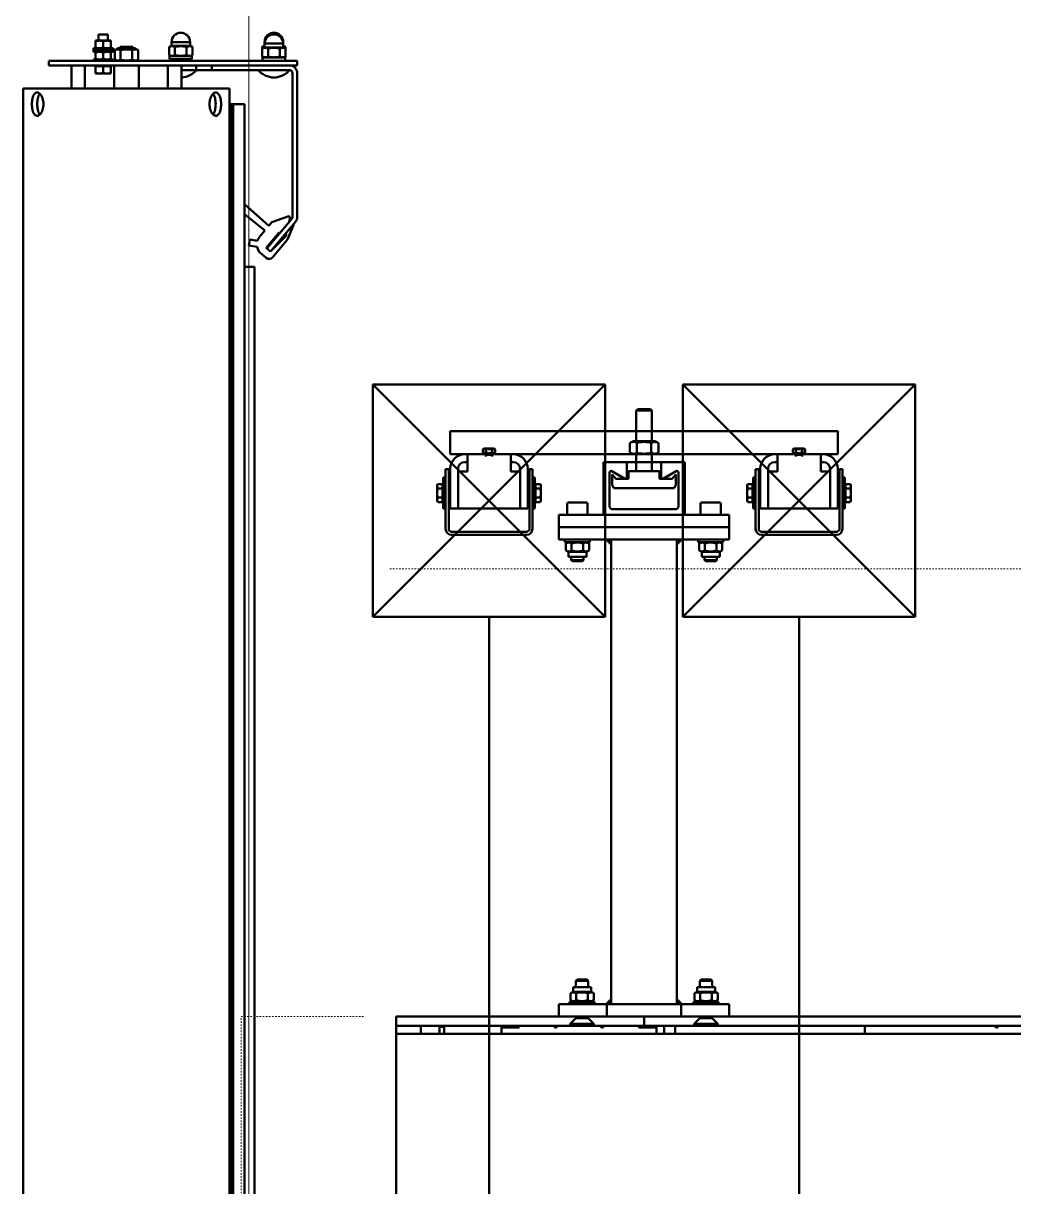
# Model space of a CAD drawing. Header units: metres. Extents: x -11418 to 773, y -8631 to 3561.
# Drawn here: x -4078 to -4014.1, y -1538.9 to -1463.8 of the extents above; entities that cross this region are included whole.
import ezdxf

# ---------------------------------------------------------------- set-up
doc = ezdxf.new("R2010")
doc.units = ezdxf.units.M
doc.header["$LTSCALE"] = 0.01
doc.header["$MEASUREMENT"] = 0
doc.linetypes.add('AM_ISO08W050', pattern=[18, 12, -1.5, 3, -1.5])
doc.linetypes.add('AM_ISO09W050', pattern=[22.5, 12, -1.5, 3, -1.5, 3, -1.5])
doc.layers.get('0').update_dxf_attribs({"color": 30, "lineweight": 0})
for name, color, linetype, lineweight in [('shaft', 3, 'Continuous', 20), ('SSN_PBC-AM_0', 5, 'Continuous', 50), ('SSN_PBC-AM_11', 9, 'AM_ISO09W050', 18), ('SSN_Signalgeber-AM_0', 3, 'Continuous', 50), ('SSN_SLT-AM_0', 1, 'Continuous', 50)]:
    doc.layers.add(name, color=color, linetype=linetype, lineweight=lineweight)
doc.layers.add('SSN_PBC-AM_7', color=5, linetype='AM_ISO08W050', lineweight=18, plot=False)

# ---------------------------------------------------------------- blocks, each defined once
blk = doc.blocks.new('LPBC_3190_D')
at = {"layer": 'SSN_PBC-AM_0'}
for p, q in [((1595, -511), (1595, 511)), ((-1522, -500), (1522, -500)), ((1292.5, -500), (1292.5, -505)), ((1415, -500), (1415, -505)), ((1422, -500), (1422, -505)), ((1427, -504), (1427, -500)), ((1522, -500), (1560.13, -500)), ((1527, -500), (1527, -505)), ((1595, -500), (1560.13, -500)), ((1563.87, -505), (1563.87, -500)), ((1567, -504.5), (1567, -500)), ((1579, -505), (1579, -500)), ((1562, -505), (203, -505)), ((1427, -504.5), (1427, -504)), ((1436.3, -504), (1427, -504)), ((1427, -505), (1427, -504.5)), ((1432, -504.5), (1432, -504)), ((1432, -505), (1432, -504.5)), ((1435, -511), (1435, -505)), ((1436.3, -504), (1438, -504)), ((1438.5, -504.5), (1438.5, -505)), ((1515.5, -505), (1515.5, -504.5)), ((1516, -504), (1517.7, -504)), ((1527, -504), (1517.7, -504)), ((1522, -504), (1522, -504.5)), ((1522, -504.5), (1522, -505)), ((1535, -511), (1535, -505)), ((1562, -505), (1595, -505)), ((1567, -504.5), (1563.87, -504.5)), ((1562, -511), (203, -511)), ((1595, -511), (1562, -511))]:
    blk.add_line(p, q, dxfattribs=at)
for centre, radius, start, end in [((1207.5, -505), 1, 0, 180), ((1438, -504.5), 0.5, 0, 90), ((1462, -505), 1, 0, 180), ((1492, -505), 1, 0, 180), ((1516, -504.5), 0.5, 90, 180)]:
    blk.add_arc(centre, radius, start, end, dxfattribs=at)
at = {"layer": 'SSN_PBC-AM_11'}
blk.add_line((-1600, -800), (1600, -800), dxfattribs=at)
at = {"layer": 'SSN_PBC-AM_7'}
for p, q in [((1695, 511), (1695, -511)), ((1695, -511), (1615, -511))]:
    blk.add_line(p, q, dxfattribs=at)
blk = doc.blocks.new('LS_Symbol')
at = {"layer": 'SSN_Signalgeber-AM_0'}
for p, q in [((0, 769), (0, -769)), ((-75, -919), (-75, -769)), ((-75, -769), (75, -769)), ((75, -769), (-75, -919)), ((75, -919), (-75, -769)), ((-75, -769), (75, -769)), ((75, -769), (75, -919)), ((-75, -919), (75, -919))]:
    blk.add_line(p, q, dxfattribs=at)
blk = doc.blocks.new('Signalgeber_31-011-00008_300_D')
at = {"layer": 'SSN_Signalgeber-AM_0'}
for p, q in [((-353.5, 128), (-314.8, 128)), ((-353.5, 126), (-353.5, 128)), ((-328, 129.5), (-348, 129.5)), ((-348, 129.5), (-348, 128)), ((-348, 128), (-328, 128)), ((-343.77, 133.05), (-343, 133.5)), ((-343.77, 133.05), (-343.77, 130)), ((-343.77, 130), (-342.35, 130)), ((-333, 133.5), (-343, 133.5)), ((-342.35, 130), (-333.65, 130)), ((-342.35, 130), (-342.35, 129.5)), ((-340.73, 129.5), (-342.35, 129.5)), ((-340.89, 133.05), (-340.89, 130)), ((-335.27, 129.5), (-340.73, 129.5)), ((-333.65, 129.5), (-335.27, 129.5)), ((-335.11, 133.05), (-335.11, 130)), ((-333.65, 130), (-332.22, 130)), ((-333.65, 130), (-333.65, 129.5)), ((-332.22, 133.05), (-333, 133.5)), ((-332.22, 133.05), (-332.22, 130)), ((-328, 128), (-328, 129.5)), ((-378, -125), (-378, 125)), ((-378, 125), (-363, 125)), ((-363, 125), (-363, -125)), ((-328, 125), (-353.7, 125)), ((-314.8, 126), (-353.5, 126)), ((-328, 75), (-328, 125)), ((-313, 75.8), (-313, 124.2)), ((-311, 124.2), (-311, 75.8)), ((-363, 115.7), (-363, 84.3)), ((-363, 114), (-352, 114)), ((-358, 114), (-358, 115.7)), ((-353.7, 120), (-328, 120)), ((-352, 114), (-352, 120)), ((-366.07, 104.04), (-366.7, 102.95)), ((-366.7, 102.95), (-366.7, 97.05)), ((-364.13, 104.04), (-366.07, 104.04)), ((-364.13, 102.02), (-366.07, 102.02)), ((-364.13, 97.98), (-366.07, 97.98)), ((-364.13, 104.04), (-363.5, 102.95)), ((-363.5, 96.5), (-363.5, 103.5)), ((-363, 103.5), (-363.5, 103.5)), ((-363, 103.33), (-363.5, 103.33)), ((-363.5, 102.95), (-363.5, 97.05)), ((-363, 102.83), (-363.5, 102.83)), ((-363, 102.04), (-363.5, 102.04)), ((-363, 101), (-363.5, 101)), ((-363, 100), (-363.5, 100)), ((-363, 99), (-363.5, 99)), ((-363, 97.96), (-363.5, 97.96)), ((-363, 96.5), (-363, 103.5)), ((-363, 101.57), (-362.57, 102)), ((-363, 101.57), (-363, 98.43)), ((-362.57, 98), (-363, 98.43)), ((-362.57, 102), (-362.57, 98)), ((-361.7, 102), (-362.57, 102)), ((-361.7, 98), (-362.57, 98)), ((-366.07, 95.96), (-366.7, 97.05)), ((-364.13, 95.96), (-366.07, 95.96)), ((-364.13, 95.96), (-363.5, 97.05)), ((-363, 97.17), (-363.5, 97.17)), ((-363, 96.67), (-363.5, 96.67)), ((-363, 96.5), (-363.5, 96.5)), ((-363, 86), (-352, 86)), ((-358, 84.3), (-358, 86)), ((-352, 86), (-352, 80)), ((-328, 80), (-353.7, 80)), ((-353.7, 75), (-328, 75)), ((-353.5, 74), (-314.8, 74)), ((-353.5, 72), (-353.5, 74)), ((-314.8, 72), (-353.5, 72)), ((-348, 70.5), (-348, 72)), ((-348, 72), (-328, 72)), ((-328, 70.5), (-348, 70.5)), ((-343.77, 66.95), (-343.77, 70)), ((-343.77, 70), (-342.35, 70)), ((-340.73, 70.5), (-342.35, 70.5)), ((-342.35, 70), (-342.35, 70.5)), ((-342.35, 70), (-333.65, 70)), ((-340.89, 66.95), (-340.89, 70)), ((-335.27, 70.5), (-340.73, 70.5)), ((-333.65, 70.5), (-335.27, 70.5)), ((-335.11, 66.95), (-335.11, 70)), ((-333.65, 70), (-333.65, 70.5)), ((-333.65, 70), (-332.22, 70)), ((-332.22, 66.95), (-332.22, 70)), ((-328, 72), (-328, 70.5)), ((-343.77, 66.95), (-343, 66.5)), ((-333, 66.5), (-343, 66.5)), ((-332.22, 66.95), (-333, 66.5)), ((-324, -55), (-324, 55)), ((-316, 55), (-324, 55)), ((-316, 55), (-316, -55)), ((-316, 55), (-308, 55)), ((-316, 55), (-316, -55)), ((-308, -55), (-308, 55)), ((-8, -55), (-8, 55)), ((-8, 55), (0, 55)), ((0, -55), (0, 55)), ((-332, 37.3), (-332, 48.7)), ((-331.2, 49.5), (-324, 49.5)), ((-324, 36.5), (-324, 49.5)), ((-308, 51), (-308, 35)), ((-306.4, 51), (-308, 51)), ((-306.4, 48.81), (-306.4, 51)), ((-305.42, 50.51), (-306.4, 48.81)), ((-306.4, 48.81), (-306.4, 37.18)), ((-305.42, 50.51), (-300.94, 50.51)), ((-305.42, 46.75), (-300.94, 46.75)), ((-300.94, 50.51), (-299.96, 48.81)), ((-296.9, 48.81), (-299.96, 48.81)), ((-299.96, 48.81), (-299.96, 37.18)), ((-296.9, 48.81), (-296.9, 37.18)), ((-296.9, 47), (-294.77, 47)), ((-294.77, 47), (-294.77, 39)), ((-294, 46.23), (-294.77, 47)), ((-294, 46.23), (-294, 39.77)), ((-19.1, 45.81), (-16.04, 45.81)), ((-19.1, 45.81), (-19.1, 34.18)), ((-15.06, 47.51), (-16.04, 45.81)), ((-16.04, 45.81), (-16.04, 34.18)), ((-10.58, 47.51), (-15.06, 47.51)), ((-10.58, 47.51), (-9.6, 45.81)), ((-9.6, 45.81), (-9.6, 48)), ((-9.6, 48), (-8, 48)), ((-9.6, 45.81), (-9.6, 34.18)), ((-8, 48), (-8, 32)), ((4.66, 47.62), (1.04, 44)), ((4.66, 47.62), (4.66, 32.38)), ((4.66, 47.62), (6, 47.62)), ((6, 47.62), (6, 32.38)), ((-305.42, 39.25), (-300.94, 39.25)), ((-296.9, 39), (-294.77, 39)), ((-294.77, 39), (-294, 39.77)), ((-24, 43.23), (-23.23, 44)), ((-24, 43.23), (-24, 36.77)), ((-23.23, 44), (-23.23, 36)), ((-19.1, 44), (-23.23, 44)), ((-10.58, 43.75), (-15.06, 43.75)), ((1.04, 44), (0, 44)), ((1.04, 44), (1.04, 36)), ((-331.2, 36.5), (-324, 36.5)), ((-308, 35), (-306.4, 35)), ((-306.4, 35), (-306.4, 37.18)), ((-305.42, 35.49), (-306.4, 37.18)), ((-305.42, 35.49), (-300.94, 35.49)), ((-300.94, 35.49), (-299.96, 37.18)), ((-296.9, 37.18), (-299.96, 37.18)), ((-23.23, 36), (-24, 36.77)), ((-19.1, 36), (-23.23, 36)), ((-19.1, 34.18), (-16.04, 34.18)), ((-15.06, 32.49), (-16.04, 34.18)), ((-10.58, 36.25), (-15.06, 36.25)), ((-10.58, 32.49), (-15.06, 32.49)), ((-10.58, 32.49), (-9.6, 34.18)), ((-9.6, 32), (-9.6, 34.18)), ((-8, 32), (-9.6, 32)), ((1.04, 36), (0, 36)), ((4.66, 32.38), (1.04, 36)), ((6, 32.38), (4.66, 32.38)), ((-358, 25), (-363, 25)), ((-363, 25), (-363, -25)), ((-324, 26.25), (-358, 26.25)), ((-358, 26.25), (-358, 11)), ((-358, -25), (-358, 25)), ((0, 24), (-8, 24)), ((-347.37, 12.5), (-352.13, 20.75)), ((-351.26, 22.25), (-329.5, 22.25)), ((-343.33, 20.5), (-349.95, 20.5)), ((-349.95, 20.5), (-347.23, 18.17)), ((-347.23, 18.17), (-347.23, 10)), ((-341.23, 19.5), (-343.33, 20.5)), ((-341.23, 19.5), (-341.23, 0)), ((-327.5, 20.25), (-327.5, -20.25)), ((-308, 21.2), (-8, 21.2)), ((-370.28, 9.24), (-371.4, 7.3)), ((-364.12, 9.24), (-370.28, 9.24)), ((-364.12, 9.24), (-363, 7.3)), ((-358, 11), (-348.23, 11)), ((-347.23, 10), (-352.23, 10)), ((-352.23, 10), (-352.23, 0)), ((-391.31, 5), (-392.23, 4.08)), ((-392.23, 4.08), (-392.23, -4.08)), ((-391.31, 5), (-391.31, -5)), ((-391.31, 5), (-371.4, 5)), ((-371.4, -7.3), (-371.4, 7.3)), ((-364.12, 4.62), (-370.28, 4.62)), ((-363, -7.3), (-363, 7.3)), ((-363, 5), (-352.23, 5)), ((-352.23, -10), (-352.23, 0)), ((-341.23, -19.5), (-341.23, 0)), ((-391.31, -5), (-392.23, -4.08)), ((-371.4, -5), (-391.31, -5)), ((-370.28, -9.24), (-371.4, -7.3)), ((-364.12, -4.62), (-370.28, -4.62)), ((-364.12, -9.24), (-363, -7.3)), ((-352.23, -5), (-363, -5)), ((-364.12, -9.24), (-370.28, -9.24)), ((-348.23, -11), (-358, -11)), ((-358, -11), (-358, -26.25)), ((-352.23, -10), (-347.23, -10)), ((-352.13, -20.75), (-347.37, -12.5)), ((-347.23, -18.17), (-347.23, -10)), ((-329.5, -22.25), (-351.26, -22.25)), ((-349.95, -20.5), (-347.23, -18.17)), ((-349.95, -20.5), (-343.33, -20.5)), ((-341.23, -19.5), (-343.33, -20.5)), ((-308, -21.2), (-8, -21.2)), ((-363, -25), (-358, -25)), ((-358, -26.25), (-324, -26.25)), ((-8, -24), (0, -24)), ((-332, -48.7), (-332, -37.3)), ((-331.2, -36.5), (-324, -36.5)), ((-324, -49.5), (-324, -36.5)), ((-308, -35), (-308, -51)), ((-306.4, -35), (-308, -35)), ((-306.4, -37.19), (-306.4, -35)), ((-305.42, -35.49), (-306.4, -37.19)), ((-306.4, -37.19), (-306.4, -48.82)), ((-305.42, -35.49), (-300.94, -35.49)), ((-300.94, -35.49), (-299.96, -37.19)), ((-296.9, -37.19), (-299.96, -37.19)), ((-299.96, -37.19), (-299.96, -48.82)), ((-296.9, -37.19), (-296.9, -48.82)), ((-24, -36.77), (-23.23, -36)), ((-24, -36.77), (-24, -43.23)), ((-23.23, -36), (-23.23, -44)), ((-19.1, -36), (-23.23, -36)), ((-19.1, -34.19), (-16.04, -34.19)), ((-19.1, -34.19), (-19.1, -45.82)), ((-15.06, -32.49), (-16.04, -34.19)), ((-16.04, -34.19), (-16.04, -45.82)), ((-10.58, -32.49), (-15.06, -32.49)), ((-10.58, -36.25), (-15.06, -36.25)), ((-10.58, -32.49), (-9.6, -34.19)), ((-9.6, -34.19), (-9.6, -32)), ((-9.6, -32), (-8, -32)), ((-9.6, -34.19), (-9.6, -45.82)), ((-8, -32), (-8, -48)), ((1.04, -36), (0, -36)), ((4.66, -32.38), (1.04, -36)), ((1.04, -36), (1.04, -44)), ((4.66, -32.38), (4.66, -47.62)), ((4.66, -32.38), (6, -32.38)), ((6, -32.38), (6, -47.62)), ((-305.42, -39.25), (-300.94, -39.25)), ((-296.9, -39), (-294.77, -39)), ((-294.77, -39), (-294.77, -47)), ((-294, -39.77), (-294.77, -39)), ((-294, -39.77), (-294, -46.23)), ((-23.23, -44), (-24, -43.23)), ((-19.1, -44), (-23.23, -44)), ((-10.58, -43.75), (-15.06, -43.75)), ((1.04, -44), (0, -44)), ((4.66, -47.62), (1.04, -44)), ((-331.2, -49.5), (-324, -49.5)), ((-308, -51), (-306.4, -51)), ((-306.4, -51), (-306.4, -48.82)), ((-305.42, -50.51), (-306.4, -48.82)), ((-305.42, -46.75), (-300.94, -46.75)), ((-305.42, -50.51), (-300.94, -50.51)), ((-300.94, -50.51), (-299.96, -48.82)), ((-296.9, -48.82), (-299.96, -48.82)), ((-296.9, -47), (-294.77, -47)), ((-294.77, -47), (-294, -46.23)), ((-19.1, -45.82), (-16.04, -45.82)), ((-15.06, -47.51), (-16.04, -45.82)), ((-10.58, -47.51), (-15.06, -47.51)), ((-10.58, -47.51), (-9.6, -45.82)), ((-9.6, -48), (-9.6, -45.82)), ((-8, -48), (-9.6, -48)), ((6, -47.62), (4.66, -47.62)), ((-316, -55), (-324, -55)), ((-316, -55), (-308, -55)), ((-8, -55), (0, -55)), ((-343.77, -66.95), (-343, -66.5)), ((-343.77, -66.95), (-343.77, -70)), ((-333, -66.5), (-343, -66.5)), ((-340.89, -66.95), (-340.89, -70)), ((-335.11, -66.95), (-335.11, -70)), ((-332.22, -66.95), (-333, -66.5)), ((-332.22, -66.95), (-332.22, -70)), ((-328, -75), (-353.7, -75)), ((-353.5, -72), (-314.8, -72)), ((-353.5, -74), (-353.5, -72)), ((-314.8, -74), (-353.5, -74)), ((-328, -70.5), (-348, -70.5)), ((-348, -70.5), (-348, -72)), ((-348, -72), (-328, -72)), ((-343.77, -70), (-342.35, -70)), ((-342.35, -70), (-333.65, -70)), ((-342.35, -70), (-342.35, -70.5)), ((-340.73, -70.5), (-342.35, -70.5)), ((-335.27, -70.5), (-340.73, -70.5)), ((-333.65, -70.5), (-335.27, -70.5)), ((-333.65, -70), (-332.22, -70)), ((-333.65, -70), (-333.65, -70.5)), ((-328, -72), (-328, -70.5)), ((-328, -125), (-328, -75)), ((-353.7, -80), (-328, -80)), ((-352, -86), (-352, -80)), ((-313, -124.2), (-313, -75.8)), ((-311, -75.8), (-311, -124.2)), ((-363, -84.3), (-363, -115.7)), ((-363, -86), (-352, -86)), ((-358, -86), (-358, -84.3)), ((-366.07, -95.96), (-366.7, -97.05)), ((-366.7, -97.05), (-366.7, -102.95)), ((-364.13, -95.96), (-366.07, -95.96)), ((-364.13, -95.96), (-363.5, -97.05)), ((-363.5, -103.5), (-363.5, -96.5)), ((-363, -96.5), (-363.5, -96.5)), ((-363, -96.67), (-363.5, -96.67)), ((-363.5, -97.05), (-363.5, -102.95)), ((-363, -97.17), (-363.5, -97.17)), ((-363, -103.5), (-363, -96.5)), ((-366.07, -104.04), (-366.7, -102.95)), ((-364.13, -97.98), (-366.07, -97.98)), ((-364.13, -102.02), (-366.07, -102.02)), ((-364.13, -104.04), (-366.07, -104.04)), ((-364.13, -104.04), (-363.5, -102.95)), ((-363, -97.96), (-363.5, -97.96)), ((-363, -99), (-363.5, -99)), ((-363, -100), (-363.5, -100)), ((-363, -101), (-363.5, -101)), ((-363, -102.04), (-363.5, -102.04)), ((-363, -102.83), (-363.5, -102.83)), ((-363, -103.33), (-363.5, -103.33)), ((-363, -103.5), (-363.5, -103.5)), ((-363, -98.43), (-362.57, -98)), ((-363, -98.43), (-363, -101.57)), ((-362.57, -102), (-363, -101.57)), ((-362.57, -98), (-362.57, -102)), ((-361.7, -98), (-362.57, -98)), ((-361.7, -102), (-362.57, -102)), ((-363, -114), (-352, -114)), ((-358, -115.7), (-358, -114)), ((-328, -120), (-353.7, -120)), ((-352, -114), (-352, -120)), ((-378, -125), (-363, -125)), ((-353.7, -125), (-328, -125)), ((-353.5, -126), (-314.8, -126)), ((-353.5, -128), (-353.5, -126)), ((-314.8, -128), (-353.5, -128)), ((-348, -129.5), (-348, -128)), ((-348, -128), (-328, -128)), ((-328, -129.5), (-348, -129.5)), ((-343.77, -133.05), (-343.77, -130)), ((-343.77, -130), (-342.35, -130)), ((-343.77, -133.05), (-343, -133.5)), ((-333, -133.5), (-343, -133.5)), ((-340.73, -129.5), (-342.35, -129.5)), ((-342.35, -130), (-342.35, -129.5)), ((-342.35, -130), (-333.65, -130)), ((-340.89, -133.05), (-340.89, -130)), ((-335.27, -129.5), (-340.73, -129.5)), ((-333.65, -129.5), (-335.27, -129.5)), ((-335.11, -133.05), (-335.11, -130)), ((-333.65, -130), (-333.65, -129.5)), ((-333.65, -130), (-332.22, -130)), ((-332.22, -133.05), (-333, -133.5)), ((-332.22, -133.05), (-332.22, -130)), ((-328, -128), (-328, -129.5))]:
    blk.add_line(p, q, dxfattribs=at)
for centre, radius, start, end in [((-342.33, 130.95), 2.55, 55.55313, 115.55313), ((-338, 123.95), 9.55, 72.38753, 107.61247), ((-333.67, 130.95), 2.55, 64.44687, 124.44687), ((-314.8, 124.2), 3.8, 0, 90), ((-353.7, 115.7), 9.3, 90, 180), ((-314.8, 124.2), 1.8, 0, 90), ((-353.7, 115.7), 4.3, 90, 180), ((-364.6, 103.03), 1.79, 154.43847, 214.43847), ((-359.7, 100), 6.68, 162.38303, 197.61697), ((-364.6, 96.97), 1.79, 145.56153, 205.56153), ((-365.6, 103.03), 1.79, 325.56153, 25.56153), ((-370.5, 100), 6.68, 342.38303, 17.61697), ((-365.6, 96.97), 1.79, 334.43847, 34.43847), ((-353.7, 84.3), 9.3, 180, 270), ((-353.7, 84.3), 4.3, 180, 270), ((-314.8, 75.8), 1.8, 270, 0), ((-314.8, 75.8), 3.8, 270, 0), ((-342.33, 69.05), 2.55, 244.44687, 304.44687), ((-338, 76.05), 9.55, 252.38753, 287.61247), ((-333.67, 69.05), 2.55, 235.55313, 295.55313), ((-331.2, 48.7), 0.8, 90, 180), ((-302.69, 48.63), 3.32, 154.43847, 214.43847), ((-293.6, 43), 12.4, 162.38303, 197.61697), ((-303.67, 48.63), 3.32, 325.56153, 25.56153), ((-312.76, 43), 12.4, 342.38303, 17.61697), ((-302.69, 37.37), 3.32, 145.56153, 205.56153), ((-303.67, 37.37), 3.32, 334.43847, 34.43847), ((-331.2, 37.3), 0.8, 180, 270), ((-351.26, 21.25), 1, 90, 210), ((-329.5, 20.25), 2, 0, 90), ((-366.91, 6.93), 4.08, 154.43847, 214.43847), ((-367.49, 6.93), 4.08, 325.56153, 25.56153), ((-348.23, 12), 1, 270, 30), ((-355.73, 0), 15.27, 162.38303, 197.61697), ((-378.67, 0), 15.27, 342.38303, 17.61697), ((-366.91, -6.93), 4.08, 145.56153, 205.56153), ((-367.49, -6.93), 4.08, 334.43847, 34.43847), ((-348.23, -12), 1, 330, 90), ((-351.26, -21.25), 1, 150, 270), ((-329.5, -20.25), 2, 270, 0), ((-331.2, -37.3), 0.8, 90, 180), ((-302.69, -37.37), 3.32, 154.43847, 214.43847), ((-303.67, -37.37), 3.32, 325.56153, 25.56153), ((-293.6, -43), 12.4, 162.38303, 197.61697), ((-312.76, -43), 12.4, 342.38303, 17.61697), ((-331.2, -48.7), 0.8, 180, 270), ((-302.69, -48.63), 3.32, 145.56153, 205.56153), ((-303.67, -48.63), 3.32, 334.43847, 34.43847), ((-342.33, -69.05), 2.55, 55.55313, 115.55313), ((-338, -76.05), 9.55, 72.38753, 107.61247), ((-333.67, -69.05), 2.55, 64.44687, 124.44687), ((-353.7, -84.3), 9.3, 90, 180), ((-314.8, -75.8), 3.8, 0, 90), ((-314.8, -75.8), 1.8, 0, 90), ((-353.7, -84.3), 4.3, 90, 180), ((-364.6, -96.97), 1.79, 154.43847, 214.43847), ((-365.6, -96.97), 1.79, 325.56153, 25.56153), ((-359.7, -100), 6.68, 162.38303, 197.61697), ((-364.6, -103.03), 1.79, 145.56153, 205.56153), ((-370.5, -100), 6.68, 342.38303, 17.61697), ((-365.6, -103.03), 1.79, 334.43847, 34.43847), ((-353.7, -115.7), 9.3, 180, 270), ((-353.7, -115.7), 4.3, 180, 270), ((-314.8, -124.2), 1.8, 270, 0), ((-314.8, -124.2), 3.8, 270, 0), ((-342.33, -130.95), 2.55, 244.44687, 304.44687), ((-338, -123.95), 9.55, 252.38753, 287.61247), ((-333.67, -130.95), 2.55, 235.55313, 295.55313)]:
    blk.add_arc(centre, radius, start, end, dxfattribs=at)
at = {"layer": 'SSN_Signalgeber-AM_0', "extrusion": (0, 0, -1)}
for centre, radius, start, end in [((12.33, 45.63), 3.32, 325.56153, 25.56153), ((13.31, 45.63), 3.32, 154.43847, 214.43847), ((3.24, 40), 12.4, 342.38303, 17.61697), ((22.4, 40), 12.4, 162.38303, 197.61697), ((12.33, 34.37), 3.32, 334.43847, 34.43847), ((13.31, 34.37), 3.32, 145.56153, 205.56153), ((3.24, -40), 12.4, 342.38303, 17.61697), ((12.33, -34.37), 3.32, 325.56153, 25.56153), ((13.31, -34.37), 3.32, 154.43847, 214.43847), ((22.4, -40), 12.4, 162.38303, 197.61697), ((12.33, -45.63), 3.32, 334.43847, 34.43847), ((13.31, -45.63), 3.32, 145.56153, 205.56153)]:
    blk.add_arc(centre, radius, start, end, dxfattribs=at)
at = {"layer": 'SSN_Signalgeber-AM_0'}
for points in [[(-308, 21.2), (-303.8, 21.2), (-308, 25.4)], [(-8, 21.2), (-8, 25.4), (-12.2, 21.2)], [(-308, -21.2), (-308, -25.4), (-303.8, -21.2)], [(-8, -21.2), (-12.2, -21.2), (-8, -25.4)]]:
    blk.add_solid(points, dxfattribs=at)
blk = doc.blocks.new('TOR DS')
at = {"layer": 'SSN_SLT-AM_0'}
for p, q in [((-1110.06, 135.48), (1110.06, 135.48)), ((1110.06, 135.48), (1110.06, 2.34)), ((1125.08, 13.85), (1125.08, 118.97)), ((1128.08, 118.97), (1125.08, 118.97)), ((1128.08, -41.21), (1128.08, 118.97)), ((1125.08, 104.45), (1110.06, 104.45)), ((1125.08, 95.68), (1110.06, 95.68)), ((1128.08, 90.26), (1128.78, 90.27)), ((1128.78, 90.27), (1128.84, 87.14)), ((1128.78, 90.27), (1128.78, 77.59)), ((1133.9, 90.27), (1133.84, 87.14)), ((1133.9, 90.27), (1133.9, 77.59)), ((1134.6, 90.26), (1133.9, 90.27)), ((1134.65, 90.27), (1134.6, 87.14)), ((1134.6, 90.26), (1134.6, 77.6)), ((1134.65, 90.27), (1134.65, 77.59)), ((1135.35, 90.26), (1134.65, 90.27)), ((1135.41, 90.27), (1135.35, 87.14)), ((1135.35, 90.26), (1135.35, 77.6)), ((1135.41, 90.27), (1135.41, 77.59)), ((1136.11, 90.26), (1135.41, 90.27)), ((1136.11, 90.26), (1136.11, 77.6)), ((1119.77, 88.71), (1119.85, 88.93)), ((1119.77, 88.71), (1119.77, 79.15)), ((1119.85, 88.93), (1124.58, 88.93)), ((1120.14, 83.93), (1124.58, 83.93)), ((1124.58, 78.92), (1124.58, 88.93)), ((1124.58, 88.38), (1125.08, 88.38)), ((1128.92, 88.94), (1128.84, 88.71)), ((1128.84, 79.15), (1128.84, 88.71)), ((1133.76, 88.93), (1128.92, 88.93)), ((1133.48, 83.93), (1129.2, 83.93)), ((1133.84, 88.71), (1133.75, 88.94)), ((1133.84, 79.15), (1133.84, 88.71)), ((1136.19, 88.94), (1136.11, 88.71)), ((1141.03, 88.93), (1136.19, 88.93)), ((1140.75, 83.93), (1136.47, 83.93)), ((1141.11, 88.71), (1141.03, 88.94)), ((1141.11, 79.15), (1141.11, 88.71)), ((1141.11, 86.93), (1145.1, 86.93)), ((1145.1, 86.93), (1145.1, 80.93)), ((1125.08, 76.83), (1110.06, 76.83)), ((1119.77, 79.15), (1119.85, 78.92)), ((1124.58, 78.92), (1119.85, 78.92)), ((1124.58, 79.47), (1125.08, 79.47)), ((1128.08, 77.6), (1128.78, 77.59)), ((1128.08, 74.92), (1128.63, 76.43)), ((1135.02, 76.43), (1128.63, 76.43)), ((1128.78, 77.59), (1128.84, 80.71)), ((1128.92, 78.91), (1128.84, 79.15)), ((1133.76, 78.92), (1128.92, 78.92)), ((1133.84, 79.15), (1133.75, 78.91)), ((1133.9, 77.59), (1133.84, 80.71)), ((1134.6, 77.6), (1133.9, 77.59)), ((1134.65, 77.59), (1134.6, 80.71)), ((1135.35, 77.6), (1134.65, 77.59)), ((1135.02, 76.43), (1135.39, 75.42)), ((1135.41, 77.59), (1135.35, 80.71)), ((1135.39, 75.42), (1135.39, 62.4)), ((1136.11, 77.6), (1135.41, 77.59)), ((1136.19, 78.91), (1136.11, 79.15)), ((1141.03, 78.92), (1136.19, 78.92)), ((1141.11, 79.15), (1141.03, 78.91)), ((1141.11, 80.93), (1145.1, 80.93)), ((1128.58, 72.81), (1128.63, 72.67)), ((1135.02, 72.67), (1128.63, 72.67)), ((1136.09, 74.72), (1136.09, 63.11)), ((1136.09, 72.92), (1137.09, 72.92)), ((1137.09, 72.92), (1137.09, 64.91)), ((1125.08, 61), (1110.06, 61)), ((1128.08, 62.9), (1128.63, 61.4)), ((1135.02, 65.16), (1128.63, 65.16)), ((1135.02, 61.4), (1128.63, 61.4)), ((1135.02, 61.4), (1135.39, 62.4)), ((1136.09, 64.91), (1137.09, 64.91)), ((1125.08, 42.15), (1110.06, 42.15)), ((1128.08, 37.88), (1129.08, 37.88)), ((1129.08, 26.69), (1129.08, 41.13)), ((1131.08, 41.13), (1129.08, 41.13)), ((1131.63, 41.39), (1131.08, 39.89)), ((1131.08, 26.69), (1131.08, 41.13)), ((1131.63, 41.39), (1137.04, 41.39)), ((1131.63, 37.63), (1137.04, 37.63)), ((1137.59, 39.89), (1137.04, 41.39)), ((1137.04, 37.63), (1137.1, 37.77)), ((1137.59, 27.86), (1137.59, 39.89)), ((1140.12, 39.88), (1137.59, 39.89)), ((1140.12, 27.87), (1140.12, 39.88)), ((1125.08, 33.37), (1110.06, 33.37)), ((1122.07, 33.37), (1122.07, -36.2)), ((1131.58, 29.97), (1131.63, 30.12)), ((1131.63, 30.12), (1137.04, 30.12)), ((1122.07, 23.86), (1125.08, 23.86)), ((1128.08, 29.87), (1129.08, 29.87)), ((1131.08, 26.69), (1129.08, 26.69)), ((1131.63, 26.36), (1131.08, 27.86)), ((1131.63, 26.36), (1137.04, 26.36)), ((1137.59, 27.86), (1137.04, 26.36)), ((1140.12, 27.87), (1137.59, 27.86)), ((1122.07, 13.85), (1125.08, 13.85)), ((1125.08, -36.2), (1125.08, 13.85)), ((-1110.06, 2.34), (1110.06, 2.34)), ((-1100.05, 1.59), (1100.05, 1.59)), ((1100.05, 2.34), (1100.05, 1.59)), ((1100.05, 1.59), (1100.05, -7.17)), ((1100.05, 0), (-1100.05, 0)), ((1100.05, -7.17), (-1100.05, -7.17)), ((994.94, -13.68), (994.94, -7.17)), ((1018.47, -20.33), (1028.96, -7.17)), ((1035.42, -7.17), (1021.54, -22.9)), ((994.94, -13.59), (-994.94, -13.59)), ((994.94, -13.68), (-994.94, -13.68)), ((1007.88, -15.4), (1008.84, -9.99)), ((1008.84, -9.99), (1012.78, -10.68)), ((1012.78, -10.68), (1011.91, -15.61)), ((1000.78, -21.17), (1003.35, -18.1)), ((1004.94, -24), (1007.19, -21.32)), ((1006.88, -21.69), (1026, -37.74)), ((1007.19, -21.32), (1017.16, -29.68)), ((1014.64, -17.11), (1018.47, -20.33)), ((1130.54, -18.93), (1128.08, -18.93)), ((1130.63, -18.68), (1130.08, -20.18)), ((1130.08, -33.38), (1130.08, -18.93)), ((1130.63, -18.68), (1137.04, -18.68)), ((1130.63, -22.43), (1136.04, -22.43)), ((1136.59, -20.18), (1136.04, -18.68)), ((1136.04, -22.43), (1136.09, -22.29)), ((1136.59, -32.2), (1136.59, -20.18)), ((1139.12, -20.19), (1136.59, -20.18)), ((1137.59, -20.18), (1137.04, -18.68)), ((1137.59, -20.18), (1137.59, -20.18)), ((1140.12, -20.19), (1137.59, -20.18)), ((1139.12, -32.19), (1139.12, -20.19)), ((1140.12, -20.28), (1140.12, -20.19)), ((1012.65, -35.05), (1001.15, -25.4)), ((1014.93, -33.99), (1004.94, -24)), ((1004.95, -23.99), (1024.07, -40.04)), ((1017.16, -29.68), (1016.85, -30.05)), ((1021.54, -22.9), (1023.84, -24.83)), ((1023.84, -24.83), (1027.6, -35.15)), ((1130.58, -30.09), (1130.63, -29.95)), ((1130.63, -29.95), (1136.04, -29.95)), ((1136.09, -30.09), (1136.04, -29.95)), ((1021.84, -38.76), (1012.65, -35.05)), ((1016.14, -33.9), (1016.11, -33.94)), ((1017.05, -34.14), (1016.14, -33.9)), ((1023.96, -36.02), (1026.48, -36.48)), ((1125.08, -41.21), (1125.08, -36.2)), ((1130.51, -33.38), (1128.08, -33.38)), ((1130.63, -33.7), (1130.08, -32.2)), ((1130.63, -33.7), (1137.04, -33.7)), ((1136.59, -32.2), (1136.04, -33.7)), ((1139.12, -32.19), (1136.59, -32.2)), ((1137.59, -32.2), (1137.04, -33.7)), ((1140.12, -32.19), (1137.59, -32.2)), ((1137.59, -32.2), (1137.59, -32.2)), ((1140.12, -32.19), (1140.12, -32.1)), ((1027.29, -38.2), (1120.07, -38.2)), ((1027.29, -41.21), (1120.07, -41.21)), ((1128.08, -41.21), (1125.08, -41.21))]:
    blk.add_line(p, q, dxfattribs=at)
for points in [[(1092.54, 126.57), (1092.62, 127.06), (1092.81, 127.52), (1093.11, 127.95), (1093.55, 128.35), (1094.1, 128.72), (1094.74, 129.04), (1095.48, 129.31), (1096.3, 129.54), (1097.17, 129.72), (1098.09, 129.85), (1099.07, 129.92), (1100.04, 129.95), (1101.02, 129.93), (1102, 129.85), (1102.92, 129.72), (1103.79, 129.54), (1104.61, 129.31), (1105.35, 129.04), (1105.99, 128.72), (1106.55, 128.35), (1106.99, 127.95), (1107.3, 127.52), (1107.49, 127.06), (1107.56, 126.57)], [(1097.18, 122.78), (1096.31, 123.04), (1095.49, 123.35), (1094.75, 123.72), (1094.11, 124.14), (1093.55, 124.6), (1093.11, 125.08), (1092.8, 125.56), (1092.61, 126.06), (1092.54, 126.57)], [(1097.17, 126.23), (1096.3, 126.05), (1095.48, 125.83), (1094.74, 125.56), (1094.1, 125.24), (1093.55, 124.87), (1093.41, 124.75)], [(1102.92, 126.23), (1101.99, 126.36), (1101.02, 126.43), (1100.04, 126.46), (1099.07, 126.43), (1098.09, 126.36), (1097.17, 126.23)], [(1102.93, 122.79), (1102.01, 122.6), (1101.03, 122.48), (1100.06, 122.44), (1099.08, 122.48), (1098.11, 122.6), (1097.18, 122.78)], [(1106.69, 124.75), (1106.55, 124.87), (1105.99, 125.24), (1105.35, 125.56), (1104.61, 125.83), (1103.79, 126.06), (1102.92, 126.23)], [(1107.56, 126.57), (1107.49, 126.06), (1107.29, 125.56), (1106.99, 125.07), (1106.55, 124.6), (1106, 124.14), (1105.36, 123.73), (1104.62, 123.36), (1103.8, 123.04), (1102.93, 122.79)], [(1120.14, 88.93), (1120.09, 88.72), (1120.05, 88.51), (1120.02, 88.29), (1119.98, 88.08), (1119.95, 87.88), (1119.93, 87.67), (1119.91, 87.46), (1119.89, 87.26), (1119.87, 87.05), (1119.86, 86.85), (1119.86, 86.64), (1119.85, 86.43), (1119.86, 86.22), (1119.86, 86.02), (1119.87, 85.81), (1119.89, 85.6), (1119.91, 85.4), (1119.93, 85.19), (1119.95, 84.98), (1119.98, 84.78), (1120.02, 84.57), (1120.05, 84.36), (1120.09, 84.14), (1120.14, 83.93)], [(1120.14, 83.93), (1120.09, 83.71), (1120.05, 83.5), (1120.02, 83.29), (1119.98, 83.08), (1119.95, 82.87), (1119.93, 82.67), (1119.91, 82.46), (1119.89, 82.25), (1119.87, 82.05), (1119.86, 81.84), (1119.86, 81.63), (1119.85, 81.43), (1119.86, 81.22), (1119.86, 81.01), (1119.87, 80.8), (1119.89, 80.6), (1119.91, 80.39), (1119.93, 80.19), (1119.95, 79.98), (1119.98, 79.77), (1120.02, 79.56), (1120.05, 79.35), (1120.09, 79.14), (1120.14, 78.92)], [(1129.2, 83.93), (1129.16, 84.12), (1129.12, 84.31), (1129.09, 84.5), (1129.06, 84.68), (1129.03, 84.87), (1129.01, 85.05), (1128.99, 85.24), (1128.97, 85.42), (1128.95, 85.6), (1128.94, 85.79), (1128.93, 85.97), (1128.92, 86.16), (1128.92, 86.34), (1128.92, 86.52), (1128.92, 86.71), (1128.93, 86.89), (1128.94, 87.08), (1128.95, 87.26), (1128.97, 87.44), (1128.99, 87.63), (1129.01, 87.81), (1129.03, 87.99), (1129.06, 88.18), (1129.09, 88.36), (1129.12, 88.55), (1129.16, 88.74), (1129.2, 88.93)], [(1129.2, 78.92), (1129.16, 79.11), (1129.12, 79.3), (1129.09, 79.49), (1129.06, 79.68), (1129.03, 79.86), (1129.01, 80.05), (1128.99, 80.23), (1128.97, 80.41), (1128.95, 80.6), (1128.94, 80.78), (1128.93, 80.97), (1128.92, 81.15), (1128.92, 81.33), (1128.92, 81.52), (1128.92, 81.7), (1128.93, 81.89), (1128.94, 82.07), (1128.95, 82.25), (1128.97, 82.44), (1128.99, 82.62), (1129.01, 82.8), (1129.03, 82.99), (1129.06, 83.17), (1129.09, 83.36), (1129.12, 83.55), (1129.16, 83.74), (1129.2, 83.93)], [(1133.48, 83.93), (1133.52, 84.12), (1133.55, 84.31), (1133.59, 84.5), (1133.62, 84.68), (1133.64, 84.87), (1133.67, 85.05), (1133.69, 85.24), (1133.71, 85.42), (1133.73, 85.6), (1133.74, 85.79), (1133.75, 85.97), (1133.75, 86.16), (1133.76, 86.34), (1133.76, 86.52), (1133.75, 86.71), (1133.75, 86.89), (1133.74, 87.08), (1133.73, 87.26), (1133.71, 87.44), (1133.69, 87.63), (1133.67, 87.81), (1133.64, 87.99), (1133.62, 88.18), (1133.59, 88.36), (1133.55, 88.55), (1133.52, 88.74), (1133.48, 88.93)], [(1133.48, 78.92), (1133.52, 79.11), (1133.55, 79.3), (1133.59, 79.49), (1133.62, 79.68), (1133.64, 79.86), (1133.67, 80.05), (1133.69, 80.23), (1133.71, 80.41), (1133.73, 80.6), (1133.74, 80.78), (1133.75, 80.97), (1133.75, 81.15), (1133.76, 81.33), (1133.76, 81.52), (1133.75, 81.7), (1133.75, 81.89), (1133.74, 82.07), (1133.73, 82.25), (1133.71, 82.44), (1133.69, 82.62), (1133.67, 82.8), (1133.64, 82.99), (1133.62, 83.17), (1133.59, 83.36), (1133.55, 83.55), (1133.52, 83.74), (1133.48, 83.93)], [(1136.47, 83.93), (1136.43, 84.12), (1136.4, 84.31), (1136.36, 84.5), (1136.33, 84.68), (1136.3, 84.87), (1136.28, 85.05), (1136.26, 85.24), (1136.24, 85.42), (1136.22, 85.6), (1136.21, 85.79), (1136.2, 85.97), (1136.19, 86.16), (1136.19, 86.34), (1136.19, 86.52), (1136.19, 86.71), (1136.2, 86.89), (1136.21, 87.08), (1136.22, 87.26), (1136.24, 87.44), (1136.26, 87.63), (1136.28, 87.81), (1136.3, 87.99), (1136.33, 88.18), (1136.36, 88.36), (1136.4, 88.55), (1136.43, 88.74), (1136.47, 88.93)], [(1136.47, 78.92), (1136.43, 79.11), (1136.4, 79.3), (1136.36, 79.49), (1136.33, 79.68), (1136.3, 79.86), (1136.28, 80.05), (1136.26, 80.23), (1136.24, 80.41), (1136.22, 80.6), (1136.21, 80.78), (1136.2, 80.97), (1136.19, 81.15), (1136.19, 81.33), (1136.19, 81.52), (1136.19, 81.7), (1136.2, 81.89), (1136.21, 82.07), (1136.22, 82.25), (1136.24, 82.44), (1136.26, 82.62), (1136.28, 82.8), (1136.3, 82.99), (1136.33, 83.17), (1136.36, 83.36), (1136.4, 83.55), (1136.43, 83.74), (1136.47, 83.93)], [(1140.75, 83.93), (1140.79, 84.12), (1140.82, 84.31), (1140.86, 84.5), (1140.89, 84.68), (1140.91, 84.87), (1140.94, 85.05), (1140.96, 85.24), (1140.98, 85.42), (1141, 85.6), (1141.01, 85.79), (1141.02, 85.97), (1141.03, 86.16), (1141.03, 86.34), (1141.03, 86.52), (1141.03, 86.71), (1141.02, 86.89), (1141.01, 87.08), (1141, 87.26), (1140.98, 87.44), (1140.96, 87.63), (1140.94, 87.81), (1140.91, 87.99), (1140.89, 88.18), (1140.86, 88.36), (1140.82, 88.55), (1140.79, 88.74), (1140.75, 88.93)], [(1140.75, 78.92), (1140.79, 79.11), (1140.82, 79.3), (1140.86, 79.49), (1140.89, 79.68), (1140.91, 79.86), (1140.94, 80.05), (1140.96, 80.23), (1140.98, 80.41), (1141, 80.6), (1141.01, 80.78), (1141.02, 80.97), (1141.03, 81.15), (1141.03, 81.33), (1141.03, 81.52), (1141.03, 81.7), (1141.02, 81.89), (1141.01, 82.07), (1141, 82.25), (1140.98, 82.44), (1140.96, 82.62), (1140.94, 82.8), (1140.91, 82.99), (1140.89, 83.17), (1140.86, 83.36), (1140.82, 83.55), (1140.79, 83.74), (1140.75, 83.93)], [(1128.63, 76.43), (1128.58, 76.28), (1128.53, 76.14), (1128.49, 76), (1128.45, 75.86), (1128.41, 75.72), (1128.38, 75.58), (1128.35, 75.44), (1128.32, 75.31), (1128.3, 75.17), (1128.29, 75.03), (1128.27, 74.89), (1128.27, 74.75), (1128.26, 74.62), (1128.26, 74.48), (1128.27, 74.34), (1128.27, 74.2), (1128.29, 74.06), (1128.3, 73.93), (1128.32, 73.79), (1128.35, 73.65), (1128.38, 73.51), (1128.41, 73.37), (1128.45, 73.24), (1128.49, 73.1), (1128.53, 72.96), (1128.58, 72.81)], [(1135.02, 76.43), (1135.08, 76.28), (1135.13, 76.13), (1135.17, 75.98), (1135.21, 75.84), (1135.25, 75.69), (1135.28, 75.55), (1135.31, 75.41), (1135.33, 75.26), (1135.35, 75.12), (1135.37, 74.97), (1135.38, 74.83), (1135.39, 74.68)], [(1128.63, 72.67), (1128.58, 72.38), (1128.53, 72.1), (1128.49, 71.81), (1128.45, 71.53), (1128.41, 71.26), (1128.38, 70.98), (1128.35, 70.71), (1128.32, 70.43), (1128.3, 70.15), (1128.29, 69.88), (1128.27, 69.6), (1128.27, 69.33), (1128.26, 69.05), (1128.26, 68.77), (1128.27, 68.5), (1128.27, 68.22), (1128.29, 67.95), (1128.3, 67.67), (1128.32, 67.39), (1128.35, 67.12), (1128.38, 66.84), (1128.41, 66.57), (1128.45, 66.29), (1128.49, 66.01), (1128.53, 65.73), (1128.58, 65.44), (1128.63, 65.16)], [(1135.39, 74.41), (1135.38, 74.27), (1135.37, 74.12), (1135.35, 73.98), (1135.33, 73.83), (1135.31, 73.69), (1135.28, 73.55), (1135.25, 73.4), (1135.21, 73.26), (1135.17, 73.11), (1135.13, 72.97), (1135.08, 72.82), (1135.02, 72.67)], [(1135.02, 72.67), (1135.08, 72.37), (1135.13, 72.08), (1135.17, 71.78), (1135.21, 71.49), (1135.25, 71.2), (1135.28, 70.92), (1135.31, 70.63), (1135.33, 70.34), (1135.35, 70.05), (1135.37, 69.76), (1135.38, 69.47), (1135.39, 69.18)], [(1135.39, 68.64), (1135.38, 68.35), (1135.37, 68.06), (1135.35, 67.77), (1135.33, 67.49), (1135.31, 67.2), (1135.28, 66.91), (1135.25, 66.62), (1135.21, 66.33), (1135.17, 66.04), (1135.13, 65.75), (1135.08, 65.45), (1135.02, 65.16)], [(1128.53, 64.87), (1128.49, 64.73), (1128.45, 64.59), (1128.41, 64.45), (1128.38, 64.31), (1128.35, 64.17), (1128.32, 64.04), (1128.3, 63.9), (1128.29, 63.76), (1128.27, 63.62), (1128.27, 63.48), (1128.26, 63.35), (1128.26, 63.21), (1128.27, 63.07), (1128.27, 62.93), (1128.29, 62.79), (1128.3, 62.66), (1128.32, 62.52), (1128.35, 62.38), (1128.38, 62.24), (1128.41, 62.1), (1128.45, 61.97), (1128.49, 61.83), (1128.53, 61.68), (1128.58, 61.54), (1128.63, 61.4)], [(1128.63, 65.16), (1128.58, 65.01), (1128.53, 64.87)], [(1135.02, 65.16), (1135.08, 65.01), (1135.13, 64.86), (1135.17, 64.71), (1135.21, 64.57), (1135.25, 64.42), (1135.28, 64.28), (1135.31, 64.13), (1135.33, 63.99), (1135.35, 63.85), (1135.37, 63.7), (1135.38, 63.56), (1135.39, 63.41)], [(1135.39, 63.14), (1135.38, 63), (1135.37, 62.85), (1135.35, 62.71), (1135.33, 62.56), (1135.31, 62.42), (1135.28, 62.28), (1135.25, 62.13), (1135.21, 61.99), (1135.17, 61.84), (1135.13, 61.7), (1135.08, 61.55), (1135.02, 61.4)], [(1131.53, 37.92), (1131.49, 38.06), (1131.45, 38.2), (1131.41, 38.34), (1131.38, 38.48), (1131.35, 38.61), (1131.33, 38.75), (1131.31, 38.89), (1131.29, 39.03), (1131.28, 39.16), (1131.27, 39.3), (1131.26, 39.44), (1131.26, 39.58), (1131.27, 39.72), (1131.28, 39.86), (1131.29, 39.99), (1131.31, 40.13), (1131.33, 40.27), (1131.35, 40.41), (1131.38, 40.54), (1131.41, 40.68), (1131.45, 40.82), (1131.49, 40.96), (1131.53, 41.1), (1131.58, 41.24), (1131.63, 41.39)], [(1131.63, 30.12), (1131.58, 30.41), (1131.53, 30.69), (1131.49, 30.97), (1131.45, 31.25), (1131.41, 31.53), (1131.38, 31.81), (1131.35, 32.08), (1131.33, 32.36), (1131.31, 32.63), (1131.29, 32.91), (1131.28, 33.18), (1131.27, 33.46), (1131.26, 33.74), (1131.26, 34.01), (1131.27, 34.29), (1131.28, 34.57), (1131.29, 34.84), (1131.31, 35.12), (1131.33, 35.39), (1131.35, 35.67), (1131.38, 35.94), (1131.41, 36.22), (1131.45, 36.5), (1131.49, 36.78), (1131.53, 37.06), (1131.58, 37.34), (1131.63, 37.63)], [(1131.63, 37.63), (1131.58, 37.77), (1131.53, 37.92)], [(1137.1, 37.77), (1137.14, 37.92), (1137.19, 38.06), (1137.23, 38.2), (1137.26, 38.34), (1137.29, 38.48), (1137.32, 38.61), (1137.35, 38.75), (1137.37, 38.89), (1137.38, 39.03), (1137.4, 39.16), (1137.41, 39.3), (1137.41, 39.44), (1137.41, 39.58), (1137.41, 39.72), (1137.4, 39.86), (1137.38, 39.99), (1137.37, 40.13), (1137.35, 40.27), (1137.32, 40.41), (1137.29, 40.54), (1137.26, 40.68), (1137.23, 40.82), (1137.19, 40.96), (1137.14, 41.1), (1137.1, 41.24), (1137.04, 41.39)], [(1137.04, 30.12), (1137.1, 30.41), (1137.14, 30.69), (1137.19, 30.97), (1137.23, 31.25), (1137.26, 31.53), (1137.29, 31.81), (1137.32, 32.08), (1137.35, 32.36), (1137.37, 32.63), (1137.38, 32.91), (1137.4, 33.18), (1137.41, 33.46), (1137.41, 33.74), (1137.41, 34.01), (1137.41, 34.29), (1137.4, 34.57), (1137.38, 34.84), (1137.37, 35.12), (1137.35, 35.39), (1137.32, 35.67), (1137.29, 35.94), (1137.26, 36.22), (1137.23, 36.5), (1137.19, 36.78), (1137.14, 37.06), (1137.1, 37.34), (1137.04, 37.63)], [(1137.14, 29.83), (1137.1, 29.97), (1137.04, 30.12)], [(1131.63, 26.36), (1131.58, 26.5), (1131.53, 26.65), (1131.49, 26.79), (1131.45, 26.93), (1131.41, 27.07), (1131.38, 27.2), (1131.35, 27.34), (1131.33, 27.48), (1131.31, 27.62), (1131.29, 27.76), (1131.28, 27.89), (1131.27, 28.03), (1131.26, 28.17), (1131.26, 28.31), (1131.27, 28.45), (1131.28, 28.58), (1131.29, 28.72), (1131.31, 28.86), (1131.33, 29), (1131.35, 29.14), (1131.38, 29.27), (1131.41, 29.41), (1131.45, 29.55), (1131.49, 29.69), (1131.53, 29.83), (1131.58, 29.97)], [(1137.04, 26.36), (1137.1, 26.5), (1137.14, 26.65), (1137.19, 26.79), (1137.23, 26.93), (1137.26, 27.07), (1137.29, 27.2), (1137.32, 27.34), (1137.35, 27.48), (1137.37, 27.62), (1137.38, 27.76), (1137.4, 27.89), (1137.41, 28.03), (1137.41, 28.17), (1137.41, 28.31), (1137.41, 28.45), (1137.4, 28.58), (1137.38, 28.72), (1137.37, 28.86), (1137.35, 29), (1137.32, 29.14), (1137.29, 29.27), (1137.26, 29.41), (1137.23, 29.55), (1137.19, 29.69), (1137.14, 29.83)], [(1092.54, 11.26), (1092.62, 11.77), (1092.81, 12.27), (1093.11, 12.75), (1093.55, 13.23), (1094.1, 13.68), (1094.74, 14.1), (1095.48, 14.47), (1096.3, 14.78), (1097.17, 15.04)], [(1097.17, 15.04), (1098.09, 15.22), (1099.07, 15.34), (1100.04, 15.38), (1101.02, 15.34), (1102, 15.23), (1102.92, 15.04)], [(1102.92, 15.04), (1103.79, 14.79), (1104.61, 14.47), (1105.35, 14.1), (1105.99, 13.69), (1106.55, 13.22), (1106.99, 12.75), (1107.3, 12.26), (1107.49, 11.77), (1107.56, 11.26)], [(1107.56, 11.26), (1107.49, 10.76), (1107.29, 10.3), (1106.99, 9.88), (1106.55, 9.48), (1106, 9.11), (1105.36, 8.79), (1104.62, 8.51), (1103.8, 8.28), (1102.93, 8.11), (1102.01, 7.98), (1101.03, 7.9), (1100.06, 7.87), (1099.08, 7.9), (1098.11, 7.98), (1097.18, 8.1), (1096.31, 8.28), (1095.49, 8.51), (1094.75, 8.78), (1094.11, 9.11), (1093.55, 9.48), (1093.11, 9.88), (1092.8, 10.31), (1092.61, 10.77), (1092.54, 11.26)], [(1093.41, 13.08), (1093.55, 12.95), (1094.11, 12.58), (1094.75, 12.26), (1095.49, 11.99), (1096.31, 11.77), (1097.18, 11.59)], [(1097.18, 11.59), (1098.11, 11.47), (1099.08, 11.39), (1100.06, 11.36), (1101.03, 11.39), (1102.01, 11.47), (1102.93, 11.59)], [(1102.93, 11.59), (1103.8, 11.77), (1104.62, 12), (1105.36, 12.27), (1106, 12.58), (1106.55, 12.95), (1106.69, 13.07)], [(1130.53, -22.15), (1130.49, -22.01), (1130.45, -21.87), (1130.41, -21.73), (1130.38, -21.59), (1130.35, -21.45), (1130.33, -21.31), (1130.31, -21.18), (1130.29, -21.04), (1130.28, -20.9), (1130.27, -20.76), (1130.26, -20.62), (1130.26, -20.49), (1130.27, -20.35), (1130.28, -20.21), (1130.29, -20.07), (1130.31, -19.93), (1130.33, -19.8), (1130.35, -19.66), (1130.38, -19.52), (1130.41, -19.38), (1130.45, -19.24), (1130.49, -19.1), (1130.53, -18.96), (1130.58, -18.82), (1130.63, -18.68)], [(1130.63, -29.95), (1130.58, -29.66), (1130.53, -29.37), (1130.49, -29.09), (1130.45, -28.81), (1130.41, -28.54), (1130.38, -28.26), (1130.35, -27.98), (1130.33, -27.71), (1130.31, -27.43), (1130.29, -27.16), (1130.28, -26.88), (1130.27, -26.61), (1130.26, -26.33), (1130.26, -26.05), (1130.27, -25.78), (1130.28, -25.5), (1130.29, -25.22), (1130.31, -24.95), (1130.33, -24.67), (1130.35, -24.4), (1130.38, -24.12), (1130.41, -23.85), (1130.45, -23.57), (1130.49, -23.29), (1130.53, -23.01), (1130.58, -22.72), (1130.63, -22.43)], [(1130.63, -22.43), (1130.58, -22.29), (1130.53, -22.15)], [(1136.09, -22.29), (1136.14, -22.15), (1136.18, -22.01), (1136.22, -21.87), (1136.26, -21.73), (1136.29, -21.59), (1136.32, -21.45), (1136.35, -21.31), (1136.37, -21.18), (1136.38, -21.04), (1136.4, -20.9), (1136.4, -20.76), (1136.41, -20.62), (1136.41, -20.49), (1136.4, -20.35), (1136.4, -20.21), (1136.38, -20.07), (1136.37, -19.93), (1136.35, -19.8), (1136.32, -19.66), (1136.29, -19.52), (1136.26, -19.38), (1136.22, -19.24), (1136.18, -19.1), (1136.14, -18.96), (1136.09, -18.82), (1136.04, -18.68)], [(1136.04, -29.95), (1136.09, -29.66), (1136.14, -29.37), (1136.18, -29.09), (1136.22, -28.81), (1136.26, -28.54), (1136.29, -28.26), (1136.32, -27.98), (1136.35, -27.71), (1136.37, -27.43), (1136.38, -27.16), (1136.4, -26.88), (1136.4, -26.61), (1136.41, -26.33), (1136.41, -26.05), (1136.4, -25.78), (1136.4, -25.5), (1136.38, -25.22), (1136.37, -24.95), (1136.35, -24.67), (1136.32, -24.4), (1136.29, -24.12), (1136.26, -23.85), (1136.22, -23.57), (1136.18, -23.29), (1136.14, -23.01), (1136.09, -22.72), (1136.04, -22.43)], [(1137.39, -20.18), (1137.38, -20.07), (1137.37, -19.93), (1137.35, -19.8), (1137.32, -19.66), (1137.29, -19.52), (1137.26, -19.38), (1137.23, -19.24), (1137.19, -19.1), (1137.14, -18.96), (1137.1, -18.82), (1137.04, -18.68)], [(1130.63, -33.7), (1130.58, -33.56), (1130.53, -33.42), (1130.49, -33.28), (1130.45, -33.14), (1130.41, -33), (1130.38, -32.86), (1130.35, -32.72), (1130.33, -32.58), (1130.31, -32.45), (1130.29, -32.31), (1130.28, -32.17), (1130.27, -32.03), (1130.26, -31.9), (1130.26, -31.76), (1130.27, -31.62), (1130.28, -31.48), (1130.29, -31.34), (1130.31, -31.2), (1130.33, -31.07), (1130.35, -30.93), (1130.38, -30.79), (1130.41, -30.65), (1130.45, -30.51), (1130.49, -30.38), (1130.53, -30.23), (1130.58, -30.09)], [(1136.04, -33.7), (1136.09, -33.56), (1136.14, -33.42), (1136.18, -33.28), (1136.22, -33.14), (1136.26, -33), (1136.29, -32.86), (1136.32, -32.72), (1136.35, -32.58), (1136.37, -32.45), (1136.38, -32.31), (1136.4, -32.17), (1136.4, -32.03), (1136.41, -31.9), (1136.41, -31.76), (1136.4, -31.62), (1136.4, -31.48), (1136.38, -31.34), (1136.37, -31.2), (1136.35, -31.07), (1136.32, -30.93), (1136.29, -30.79), (1136.26, -30.65), (1136.22, -30.51), (1136.18, -30.38), (1136.14, -30.23), (1136.09, -30.09)], [(1137.04, -33.7), (1137.1, -33.56), (1137.14, -33.42), (1137.19, -33.28), (1137.23, -33.14), (1137.26, -33), (1137.29, -32.86), (1137.32, -32.72), (1137.35, -32.58), (1137.37, -32.45), (1137.38, -32.31), (1137.39, -32.2)]]:
    blk.add_lwpolyline(points, dxfattribs=at)
for centre, radius, start, end in [((1136.09, 75.42), 0.701, 180, 270), ((1136.09, 62.41), 0.701, 90, 180), ((1140.09, 33.87), 6.01, 0.05303, 89.74679), ((1132.19, 34.64), 15.02, 184.83701, 227.67257), ((1140.09, 33.88), 6.01, 270.25321, 359.94697), ((1003.08, -23.1), 3, 140, 230), ((1009.49, -23.25), 8.01, 101.56519, 140), ((1009.49, -23.25), 8.01, 50, 72.41501), ((1132.19, -26.96), 15.02, 132.32743, 177.07806), ((1139.09, -26.2), 6.01, 0.05303, 89.74679), ((1140.09, -26.2), 6.01, 0.05303, 89.74679), ((1132.19, -25.43), 15.02, 182.92194, 227.54721), ((1139.09, -26.19), 6.01, 270.25321, 359.94697), ((1140.09, -26.19), 6.01, 270.25321, 359.94697), ((1015.49, -33.42), 0.801, 225, 320), ((1026.65, -35.49), 1, 259.7016, 20), ((1120.07, -36.2), 2, 270, 0), ((1120.07, -36.2), 5.01, 270, 0), ((1022.16, -37.97), 0.851, 248, 295.66356), ((1027.29, -36.2), 5.01, 230, 270), ((1027.29, -36.2), 2, 230, 270)]:
    blk.add_arc(centre, radius, start, end, dxfattribs=at)
blk = doc.blocks.new('A$C4EFB1426')
at = {"layer": 'SSN_PBC-AM_11', "color": 5, "rotation": 180}
blk.add_blockref('LPBC_3190_D', (1959.12, -1215.47), dxfattribs=at)
at = {"layer": 'SSN_Signalgeber-AM_0', "rotation": 180}
for p in [(424.12, -1215.47), (624.12, -1215.47)]:
    blk.add_blockref('LS_Symbol', p, dxfattribs=at)
at = {"layer": 'SSN_Signalgeber-AM_0', "xscale": -0.9999999999999992, "rotation": 90}
blk.add_blockref('Signalgeber_31-011-00008_300_D', (524.12, -704.47), dxfattribs=at)
at = {"layer": 'SSN_SLT-AM_0', "rotation": 90}
blk.add_blockref('TOR DS', (259.12, -1215.47), dxfattribs=at)

msp = doc.modelspace()

# ---------------------------------------------------------------- linework, layer by layer
at = {"layer": 'shaft', "ltscale": 0.3}
msp.add_lwpolyline([(-3698.435, -1175.879), (-4063.435, -1175.879), (-4063.435, -1740.879), (-3698.435, -1740.879)], close=True, dxfattribs=at)

# ---------------------------------------------------------------- block references
at = {"xscale": 0.1, "yscale": 0.1, "zscale": 0.1}
msp.add_blockref('A$C4EFB1426', (-4090.347, -1457.513), dxfattribs=at)

doc.saveas('drawing.dxf')
